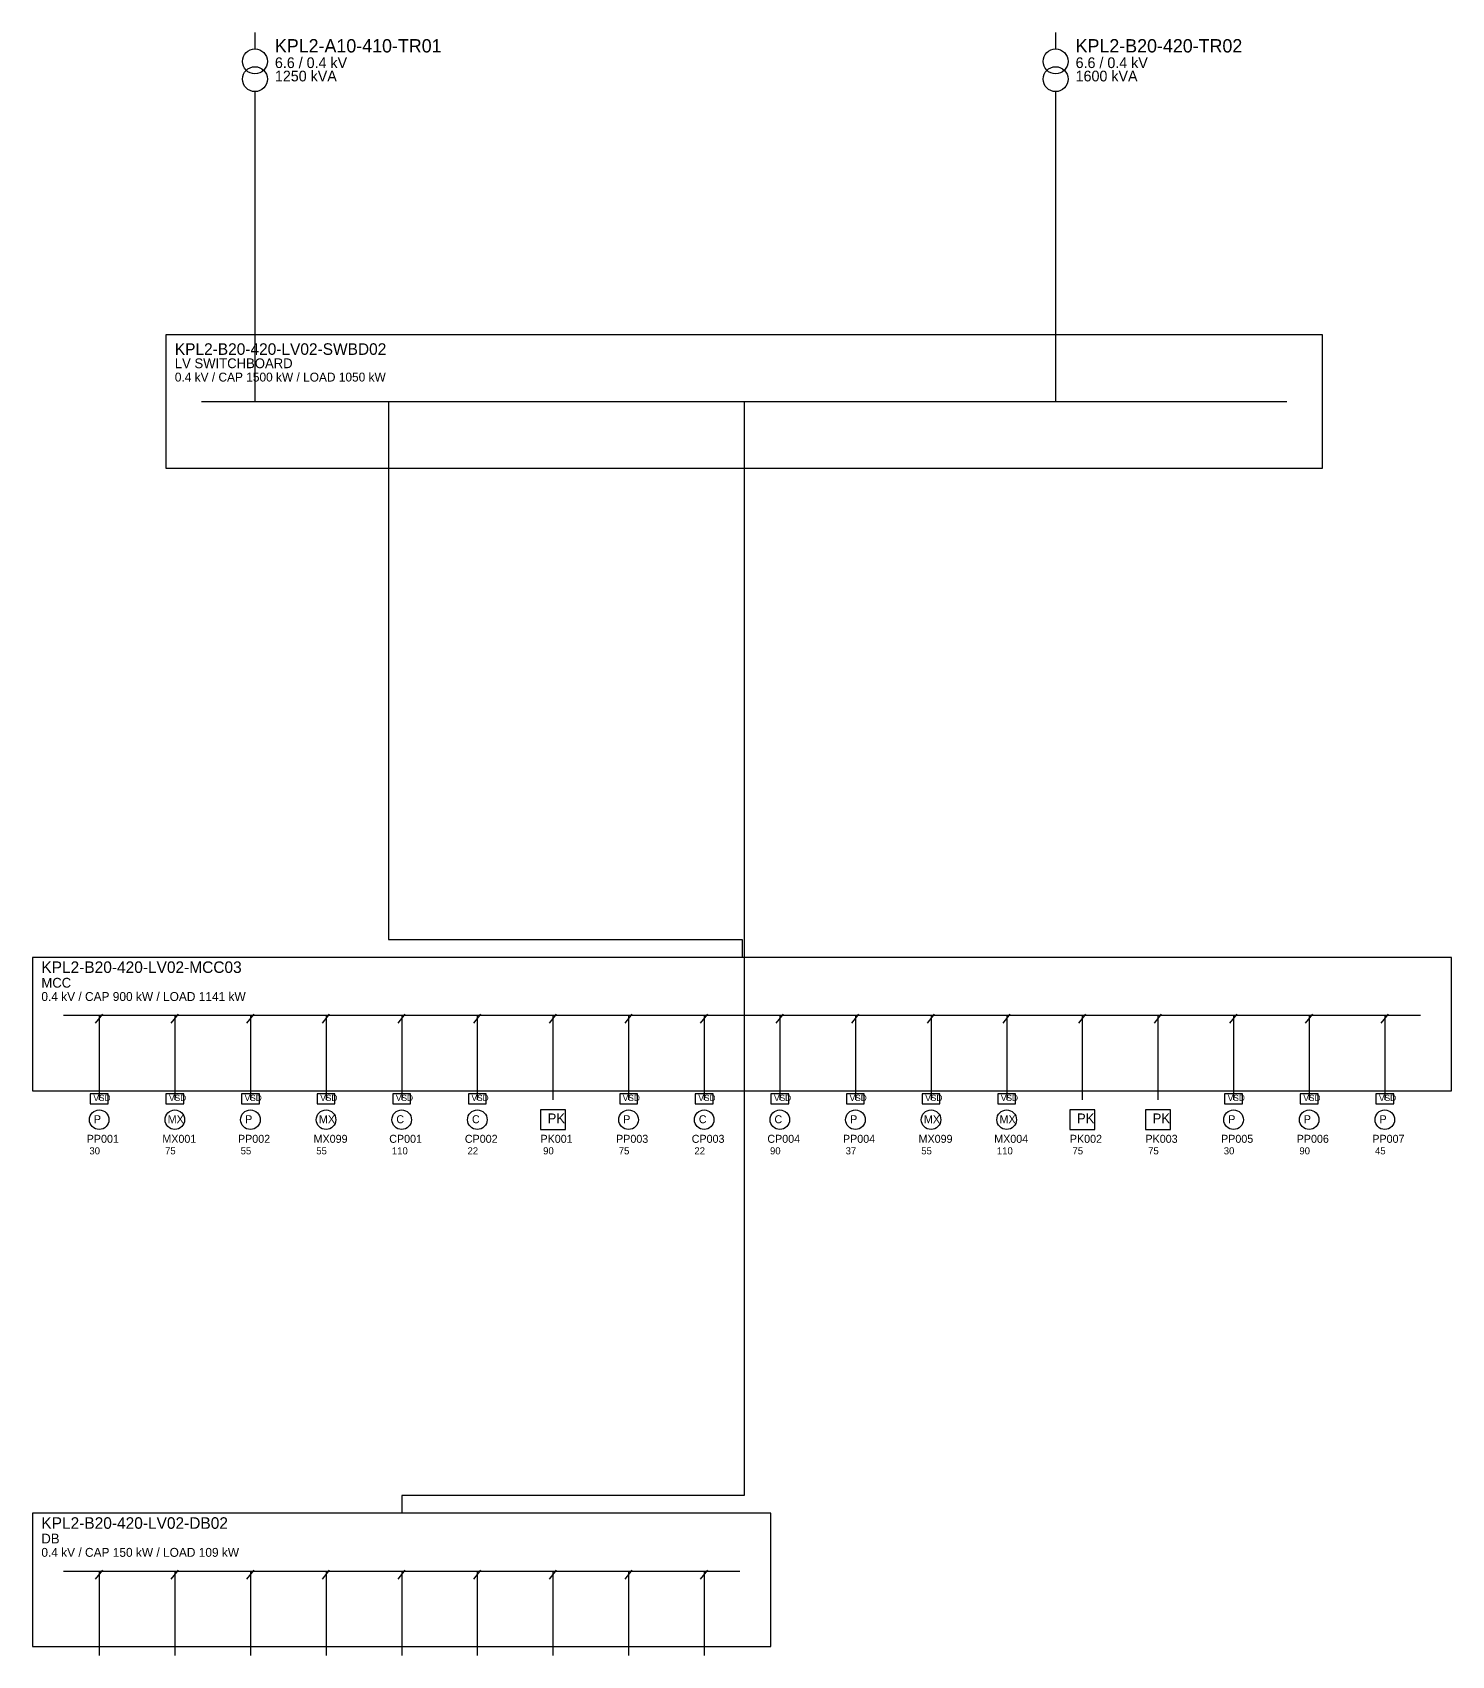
# Model space of a CAD drawing. Extents: x 100 to 17900, y 100 to 10914.
# Drawn here: x 6700 to 9890, y 3930 to 7580 of the extents above; entities that cross this region are included whole.
import ezdxf

# ---------------------------------------------------------------- set-up
doc = ezdxf.new("R2010")
doc.units = 0

msp = doc.modelspace()

# ---------------------------------------------------------------- linework, layer by layer
at = {"color": 7}
for p, q in [((7200, 7580), (7200, 7543)), ((9000, 7580), (9000, 7543)), ((7200, 7447), (7200, 7380)), ((9000, 7447), (9000, 7380)), ((7200, 7380), (7200, 7100)), ((9000, 7380), (9000, 7100)), ((7200, 7100), (7200, 6750)), ((9000, 7100), (9000, 6750)), ((7500, 6750), (7500, 5540)), ((8300, 6750), (8300, 4290)), ((7500, 5540), (8295, 5540)), ((8295, 5540), (8295, 5500)), ((8300, 4290), (7530, 4290)), ((7530, 4290), (7530, 4250))]:
    msp.add_line(p, q, dxfattribs=at)
at = {"color": 3}
for p, q in [((9600, 6900), (7000, 6900)), ((7000, 6900), (7000, 6600)), ((9600, 6600), (9600, 6900)), ((7000, 6600), (9600, 6600)), ((9890, 5500), (6700, 5500)), ((6700, 5500), (6700, 5200)), ((9890, 5200), (9890, 5500)), ((6700, 5200), (9890, 5200)), ((8360, 4250), (6700, 4250)), ((6700, 4250), (6700, 3950)), ((8360, 3950), (8360, 4250)), ((6700, 3950), (8360, 3950))]:
    msp.add_line(p, q, dxfattribs=at)
at = {"color": 5}
for p, q in [((7080, 6750), (9520, 6750)), ((6770, 5370), (9820, 5370)), ((6770, 4120), (8290, 4120))]:
    msp.add_line(p, q, dxfattribs=at)
at = {"color": 2}
for p, q in [((6842, 5352), (6858, 5372)), ((6850, 5370), (6850, 5180)), ((7012, 5352), (7028, 5372)), ((7020, 5370), (7020, 5180)), ((7182, 5352), (7198, 5372)), ((7190, 5370), (7190, 5180)), ((7352, 5352), (7368, 5372)), ((7360, 5370), (7360, 5180)), ((7522, 5352), (7538, 5372)), ((7530, 5370), (7530, 5180)), ((7692, 5352), (7708, 5372)), ((7700, 5370), (7700, 5180)), ((7862, 5352), (7878, 5372)), ((7870, 5370), (7870, 5180)), ((8032, 5352), (8048, 5372)), ((8040, 5370), (8040, 5180)), ((8202, 5352), (8218, 5372)), ((8210, 5370), (8210, 5180)), ((8372, 5352), (8388, 5372)), ((8380, 5370), (8380, 5180)), ((8542, 5352), (8558, 5372)), ((8550, 5370), (8550, 5180)), ((8712, 5352), (8728, 5372)), ((8720, 5370), (8720, 5180)), ((8882, 5352), (8898, 5372)), ((8890, 5370), (8890, 5180)), ((9052, 5352), (9068, 5372)), ((9060, 5370), (9060, 5180)), ((9222, 5352), (9238, 5372)), ((9230, 5370), (9230, 5180)), ((9392, 5352), (9408, 5372)), ((9400, 5370), (9400, 5180)), ((9562, 5352), (9578, 5372)), ((9570, 5370), (9570, 5180)), ((9732, 5352), (9748, 5372)), ((9740, 5370), (9740, 5180)), ((6870, 5193), (6830, 5193)), ((6830, 5193), (6830, 5171)), ((6870, 5171), (6870, 5193)), ((7040, 5193), (7000, 5193)), ((7000, 5193), (7000, 5171)), ((7040, 5171), (7040, 5193)), ((7210, 5193), (7170, 5193)), ((7170, 5193), (7170, 5171)), ((7210, 5171), (7210, 5193)), ((7380, 5193), (7340, 5193)), ((7340, 5193), (7340, 5171)), ((7380, 5171), (7380, 5193)), ((7550, 5193), (7510, 5193)), ((7510, 5193), (7510, 5171)), ((7550, 5171), (7550, 5193)), ((7720, 5193), (7680, 5193)), ((7680, 5193), (7680, 5171)), ((7720, 5171), (7720, 5193)), ((8060, 5193), (8020, 5193)), ((8020, 5193), (8020, 5171)), ((8060, 5171), (8060, 5193)), ((8230, 5193), (8190, 5193)), ((8190, 5193), (8190, 5171)), ((8230, 5171), (8230, 5193)), ((8400, 5193), (8360, 5193)), ((8360, 5193), (8360, 5171)), ((8400, 5171), (8400, 5193)), ((8570, 5193), (8530, 5193)), ((8530, 5193), (8530, 5171)), ((8570, 5171), (8570, 5193)), ((8740, 5193), (8700, 5193)), ((8700, 5193), (8700, 5171)), ((8740, 5171), (8740, 5193)), ((8910, 5193), (8870, 5193)), ((8870, 5193), (8870, 5171)), ((8910, 5171), (8910, 5193)), ((9420, 5193), (9380, 5193)), ((9380, 5193), (9380, 5171)), ((9420, 5171), (9420, 5193)), ((9590, 5193), (9550, 5193)), ((9550, 5193), (9550, 5171)), ((9590, 5171), (9590, 5193)), ((9760, 5193), (9720, 5193)), ((9720, 5193), (9720, 5171)), ((9760, 5171), (9760, 5193)), ((6830, 5171), (6870, 5171)), ((7000, 5171), (7040, 5171)), ((7170, 5171), (7210, 5171)), ((7340, 5171), (7380, 5171)), ((7510, 5171), (7550, 5171)), ((7680, 5171), (7720, 5171)), ((7898, 5157), (7842, 5157)), ((7842, 5157), (7842, 5113)), ((7898, 5113), (7898, 5157)), ((8020, 5171), (8060, 5171)), ((8190, 5171), (8230, 5171)), ((8360, 5171), (8400, 5171)), ((8530, 5171), (8570, 5171)), ((8700, 5171), (8740, 5171)), ((8870, 5171), (8910, 5171)), ((9088, 5157), (9032, 5157)), ((9032, 5157), (9032, 5113)), ((9088, 5113), (9088, 5157)), ((9258, 5157), (9202, 5157)), ((9202, 5157), (9202, 5113)), ((9258, 5113), (9258, 5157)), ((9380, 5171), (9420, 5171)), ((9550, 5171), (9590, 5171)), ((9720, 5171), (9760, 5171)), ((7842, 5113), (7898, 5113)), ((9032, 5113), (9088, 5113)), ((9202, 5113), (9258, 5113)), ((6842, 4102), (6858, 4122)), ((6850, 4120), (6850, 3930)), ((7012, 4102), (7028, 4122)), ((7020, 4120), (7020, 3930)), ((7182, 4102), (7198, 4122)), ((7190, 4120), (7190, 3930)), ((7352, 4102), (7368, 4122)), ((7360, 4120), (7360, 3930)), ((7522, 4102), (7538, 4122)), ((7530, 4120), (7530, 3930)), ((7692, 4102), (7708, 4122)), ((7700, 4120), (7700, 3930)), ((7862, 4102), (7878, 4122)), ((7870, 4120), (7870, 3930)), ((8032, 4102), (8048, 4122)), ((8040, 4120), (8040, 3930)), ((8202, 4102), (8218, 4122)), ((8210, 4120), (8210, 3930))]:
    msp.add_line(p, q, dxfattribs=at)
at = {"color": 4}
for centre in [(7200, 7515), (9000, 7515), (7200, 7475), (9000, 7475)]:
    msp.add_circle(centre, 28, dxfattribs=at)
at = {"color": 2}
for centre in [(6850, 5135), (7020, 5135), (7190, 5135), (7360, 5135), (7530, 5135), (7700, 5135), (8040, 5135), (8210, 5135), (8380, 5135), (8550, 5135), (8720, 5135), (8890, 5135), (9400, 5135), (9570, 5135), (9740, 5135)]:
    msp.add_circle(centre, 22, dxfattribs=at)

# ---------------------------------------------------------------- texts
at = {"color": 7}
for s, height, p in [('KPL2-A10-410-TR01', 30, (7245, 7535)), ('KPL2-B20-420-TR02', 30, (9045, 7535)), ('6.6 / 0.4 kV', 24, (7245, 7500)), ('6.6 / 0.4 kV', 24, (9045, 7500)), ('1250 kVA', 24, (7245, 7470)), ('1600 kVA', 24, (9045, 7470))]:
    msp.add_text(s, height=height, dxfattribs=at).set_placement(p)
at = {"color": 3}
for s, height, p in [('KPL2-B20-420-LV02-SWBD02', 26, (7020, 6855)), ('LV SWITCHBOARD', 22, (7020, 6825)), ('0.4 kV / CAP 1500 kW / LOAD 1050 kW', 20, (7020, 6795)), ('KPL2-B20-420-LV02-MCC03', 26, (6720, 5465)), ('MCC', 22, (6720, 5432)), ('0.4 kV / CAP 900 kW / LOAD 1141 kW', 20, (6720, 5402)), ('KPL2-B20-420-LV02-DB02', 26, (6720, 4215)), ('DB', 22, (6720, 4182)), ('0.4 kV / CAP 150 kW / LOAD 109 kW', 20, (6720, 4152))]:
    msp.add_text(s, height=height, dxfattribs=at).set_placement(p)
at = {"color": 2}
for s, height, p in [('VSD', 14, (6837, 5177)), ('VSD', 14, (7007, 5177)), ('VSD', 14, (7177, 5177)), ('VSD', 14, (7347, 5177)), ('VSD', 14, (7517, 5177)), ('VSD', 14, (7687, 5177)), ('VSD', 14, (8027, 5177)), ('VSD', 14, (8197, 5177)), ('VSD', 14, (8367, 5177)), ('VSD', 14, (8537, 5177)), ('VSD', 14, (8707, 5177)), ('VSD', 14, (8877, 5177)), ('VSD', 14, (9387, 5177)), ('VSD', 14, (9557, 5177)), ('VSD', 14, (9727, 5177)), ('PK', 22, (7858, 5127)), ('PK', 22, (9048, 5127)), ('PK', 22, (9218, 5127)), ('P', 18, (6838, 5127)), ('MX', 18, (7004, 5127)), ('P', 18, (7178, 5127)), ('MX', 18, (7344, 5127)), ('C', 18, (7518, 5127)), ('C', 18, (7688, 5127)), ('P', 18, (8028, 5127)), ('C', 18, (8198, 5127)), ('C', 18, (8368, 5127)), ('P', 18, (8538, 5127)), ('MX', 18, (8704, 5127)), ('MX', 18, (8874, 5127)), ('P', 18, (9388, 5127)), ('P', 18, (9558, 5127)), ('P', 18, (9728, 5127)), ('PP001', 18, (6822, 5083)), ('MX001', 18, (6992, 5083)), ('PP002', 18, (7162, 5083)), ('MX099', 18, (7332, 5083)), ('CP001', 18, (7502, 5083)), ('CP002', 18, (7672, 5083)), ('PK001', 18, (7842, 5083)), ('PP003', 18, (8012, 5083)), ('CP003', 18, (8182, 5083)), ('CP004', 18, (8352, 5083)), ('PP004', 18, (8522, 5083)), ('MX099', 18, (8692, 5083)), ('MX004', 18, (8862, 5083)), ('PK002', 18, (9032, 5083)), ('PK003', 18, (9202, 5083)), ('PP005', 18, (9372, 5083)), ('PP006', 18, (9542, 5083)), ('PP007', 18, (9712, 5083)), ('30', 16, (6828, 5057)), ('75', 16, (6998, 5057)), ('55', 16, (7168, 5057)), ('55', 16, (7338, 5057)), ('110', 16, (7508, 5057)), ('22', 16, (7678, 5057)), ('90', 16, (7848, 5057)), ('75', 16, (8018, 5057)), ('22', 16, (8188, 5057)), ('90', 16, (8358, 5057)), ('37', 16, (8528, 5057)), ('55', 16, (8698, 5057)), ('110', 16, (8868, 5057)), ('75', 16, (9038, 5057)), ('75', 16, (9208, 5057)), ('30', 16, (9378, 5057)), ('90', 16, (9548, 5057)), ('45', 16, (9718, 5057))]:
    msp.add_text(s, height=height, dxfattribs=at).set_placement(p)

doc.saveas('drawing.dxf')
